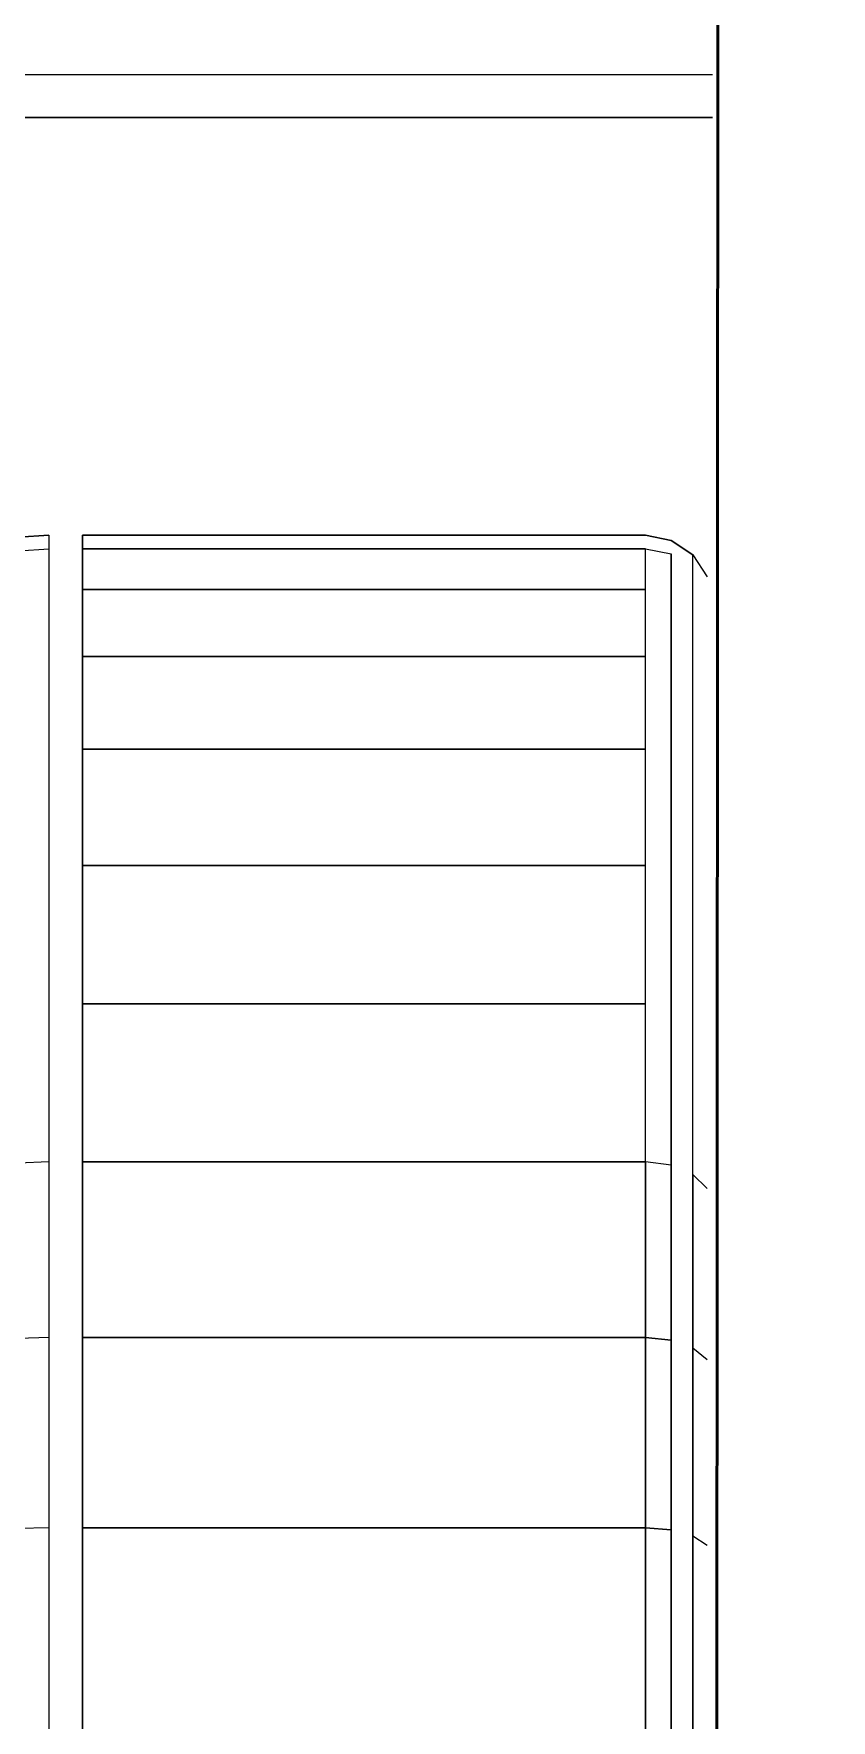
# Model space of a CAD drawing. Header units: centimetres. Extents: x -48696 to 156237, y -5617 to 29024.
# Drawn here: x -13113.494 to -13112.224, y 14955.562 to 14958.247 of the extents above; entities that cross this region are included whole.
import ezdxf

# ---------------------------------------------------------------- set-up
doc = ezdxf.new("R2010")
doc.units = ezdxf.units.CM
doc.layers.add('Moveis', color=1, linetype='Continuous', lineweight=9)
doc.layers.add('Parede Baixa', color=5, linetype='Continuous', lineweight=50)
doc.layers.add('Piso', color=55, linetype='Continuous')

# ---------------------------------------------------------------- blocks, each defined once
blk = doc.blocks.new('o')
at = {"layer": 'Moveis'}
for p, q in [((12552.0489, 3257.7716), (12554.3217, 3257.7716)), ((12552.103, 3257.1402), (12552.0706, 3257.1185)), ((12552.1413, 3257.1479), (12552.103, 3257.1402)), ((12552.1413, 3257.1479), (12552.982, 3257.1479)), ((12552.982, 3257.1479), (12552.982, 3257.1275)), ((12552.982, 3257.0668), (12552.982, 3257.1275)), ((12553.032, 3257.1479), (12553.0772, 3257.1449)), ((12553.032, 3257.1479), (12553.032, 3251.9879)), ((12553.0772, 3257.1246), (12553.032, 3257.1275)), ((12552.0706, 3257.1185), (12552.0489, 3257.086)), ((12552.0706, 3257.0984), (12552.0706, 3257.1185)), ((12552.103, 3257.0594), (12552.103, 3257.12)), ((12552.0706, 3257.0384), (12552.0706, 3257.0984)), ((12552.103, 3256.9596), (12552.103, 3257.0594)), ((12552.982, 3256.9667), (12552.982, 3257.0668)), ((12552.0706, 3256.9394), (12552.0706, 3257.0384)), ((12552.103, 3256.8221), (12552.103, 3256.9596)), ((12552.982, 3256.8287), (12552.982, 3256.9667)), ((12552.0706, 3256.803), (12552.0706, 3256.9394)), ((12552.982, 3256.6551), (12552.982, 3256.8287)), ((12552.0706, 3256.6314), (12552.0706, 3256.803)), ((12552.103, 3256.649), (12552.103, 3256.8221)), ((12552.103, 3256.4431), (12552.103, 3256.649)), ((12552.982, 3256.4486), (12552.982, 3256.6551)), ((12552.0706, 3256.4272), (12552.0706, 3256.6314)), ((12552.982, 3256.2124), (12552.982, 3256.4486)), ((12552.0706, 3256.1937), (12552.0706, 3256.4272)), ((12552.103, 3256.2076), (12552.103, 3256.4431)), ((12552.103, 3255.9462), (12552.103, 3256.2076)), ((12552.982, 3255.9503), (12552.982, 3256.2124)), ((12552.0706, 3255.9346), (12552.0706, 3256.1937)), ((12552.103, 3255.6631), (12552.103, 3255.9462)), ((12552.982, 3255.6664), (12552.982, 3255.9503)), ((12552.0706, 3255.6539), (12552.0706, 3255.9346)), ((12552.982, 3255.3651), (12552.982, 3255.6664)), ((12553.032, 3255.6664), (12553.0772, 3255.6651)), ((12552.0489, 3255.6401), (12552.0706, 3255.6539)), ((12552.0706, 3255.3561), (12552.0706, 3255.6539)), ((12552.103, 3255.3628), (12552.103, 3255.6631))]:
    blk.add_line(p, q, dxfattribs=at)
for points, invisible_edges in [([(12552.0413, 3257.8355), (12555.1252, 3257.9503), (12555.2938, 3257.8971)], 13), ([(12552.0413, 3257.8355), (12555.4803, 3257.8424), (12555.5125, 3257.8355)], 1), ([(12552.0413, 3257.7716), (12555.5125, 3257.8355), (12554.3217, 3257.7716)], 3), ([(12552.0413, 3257.7716), (12552.0706, 3257.1185), (12552.0489, 3257.086)], 13), ([(12552.0706, 3257.1185), (12552.0413, 3257.7716), (12552.103, 3257.1402)], 3), ([(12552.103, 3257.1402), (12552.0413, 3257.7716), (12554.3217, 3257.7716)], 13), ([(12552.0413, 3257.7716), (12552.0706, 3257.1185), (12552.0489, 3257.086)], 13), ([(12552.0706, 3257.1185), (12552.0413, 3257.7716), (12552.103, 3257.1402)], 3), ([(12552.103, 3257.1402), (12552.0413, 3257.7716), (12554.3217, 3257.7716)], 13), ([(12552.0413, 3257.7716), (12552.0706, 3257.1185), (12552.0489, 3257.086)], 13), ([(12552.0706, 3257.1185), (12552.0413, 3257.7716), (12552.103, 3257.1402)], 3), ([(12552.103, 3257.1402), (12552.0413, 3257.7716), (12554.3217, 3257.7716)], 13), ([(12552.0413, 3257.7716), (12552.0706, 3257.1185), (12552.0489, 3257.086)], 13), ([(12552.0706, 3257.1185), (12552.0413, 3257.7716), (12552.103, 3257.1402)], 3), ([(12552.103, 3257.1402), (12552.0413, 3257.7716), (12554.3217, 3257.7716)], 13), ([(12552.0413, 3257.7716), (12552.0706, 3257.1185), (12552.0489, 3257.086)], 13), ([(12552.0706, 3257.1185), (12552.0413, 3257.7716), (12552.103, 3257.1402)], 3), ([(12552.103, 3257.1402), (12552.0413, 3257.7716), (12554.3217, 3257.7716)], 13), ([(12552.103, 3257.1402), (12554.3217, 3257.7716), (12552.1413, 3257.1479)], 3), ([(12552.103, 3257.1402), (12554.3217, 3257.7716), (12552.1413, 3257.1479)], 3), ([(12552.103, 3257.1402), (12554.3217, 3257.7716), (12552.1413, 3257.1479)], 3), ([(12552.103, 3257.1402), (12554.3217, 3257.7716), (12552.1413, 3257.1479)], 3), ([(12552.103, 3257.1402), (12554.3217, 3257.7716), (12552.1413, 3257.1479)], 3), ([(12552.1413, 3257.1479), (12554.3217, 3257.7716), (12552.982, 3257.1479)], 3), ([(12552.1413, 3257.1479), (12554.3217, 3257.7716), (12552.982, 3257.1479)], 3), ([(12552.1413, 3257.1479), (12554.3217, 3257.7716), (12552.982, 3257.1479)], 3), ([(12552.1413, 3257.1479), (12554.3217, 3257.7716), (12552.982, 3257.1479)], 3), ([(12552.1413, 3257.1479), (12554.3217, 3257.7716), (12552.982, 3257.1479)], 3), ([(12552.982, 3257.1479), (12554.3217, 3257.7716), (12552.982, 3257.1275)], 3), ([(12552.982, 3257.1479), (12554.3217, 3257.7716), (12552.982, 3257.1275)], 3), ([(12552.982, 3257.1479), (12554.3217, 3257.7716), (12552.982, 3257.1275)], 3), ([(12552.982, 3257.1479), (12554.3217, 3257.7716), (12552.982, 3257.1275)], 3), ([(12552.982, 3257.1479), (12554.3217, 3257.7716), (12552.982, 3257.1275)], 3), ([(12553.032, 3257.1479), (12554.3217, 3257.7716), (12553.0772, 3257.1449)], 3), ([(12553.032, 3257.1479), (12554.3217, 3257.7716), (12553.0772, 3257.1449)], 3), ([(12553.032, 3257.1479), (12554.3217, 3257.7716), (12553.0772, 3257.1449)], 3), ([(12553.032, 3257.1479), (12554.3217, 3257.7716), (12553.0772, 3257.1449)], 3), ([(12553.032, 3257.1479), (12554.3217, 3257.7716), (12553.0772, 3257.1449)], 3), ([(12552.103, 3257.1402), (12552.0706, 3257.0984), (12552.0706, 3257.1185)], 1), ([(12552.0706, 3257.0984), (12552.103, 3257.1402), (12552.0706, 3257.0384)], 3), ([(12552.0706, 3257.0384), (12552.103, 3257.1402), (12552.0706, 3256.9394)], 3), ([(12552.0706, 3256.6314), (12552.103, 3257.1402), (12552.0706, 3256.4272)], 3), ([(12552.0706, 3256.4272), (12552.103, 3257.1402), (12552.0706, 3256.1937)], 3), ([(12552.0706, 3256.1937), (12552.103, 3257.1402), (12552.0706, 3255.9346)], 3), ([(12552.0706, 3255.0458), (12552.103, 3257.1402), (12552.0706, 3254.728)], 3), ([(12552.0706, 3253.7797), (12552.103, 3257.1402), (12552.0706, 3253.4819)], 3), ([(12552.1413, 3257.1479), (12552.103, 3257.12), (12552.103, 3257.1402)], 3), ([(12552.103, 3257.12), (12552.1413, 3257.1479), (12552.1413, 3257.1275)], 3), ([(12552.103, 3255.6631), (12552.103, 3257.1402), (12552.103, 3255.9462)], 3), ([(12552.1413, 3257.1275), (12552.1413, 3257.1479), (12552.982, 3257.1479)], 13), ([(12552.1413, 3257.1275), (12552.982, 3257.1479), (12552.982, 3257.1275)], 1), ([(12552.982, 3257.1275), (12552.1413, 3257.0668), (12552.1413, 3257.1275)], 1), ([(12552.1413, 3257.0668), (12552.982, 3257.1275), (12552.982, 3257.0668)], 1), ([(12552.982, 3257.1275), (12553.032, 3257.1479), (12552.982, 3257.0668)], 3), ([(12552.982, 3256.6551), (12553.032, 3257.1479), (12552.982, 3256.4486)], 3), ([(12552.982, 3256.4486), (12553.032, 3257.1479), (12552.982, 3256.2124)], 3), ([(12552.982, 3256.2124), (12553.032, 3257.1479), (12552.982, 3255.9503)], 3), ([(12552.982, 3255.0513), (12553.032, 3257.1479), (12552.982, 3254.7299)], 3), ([(12552.982, 3254.7299), (12553.032, 3257.1479), (12552.982, 3254.4059)], 3), ([(12552.982, 3254.4059), (12553.032, 3257.1479), (12552.982, 3254.0844)], 3), ([(12552.982, 3254.0844), (12553.032, 3257.1479), (12552.982, 3253.7706)], 3), ([(12552.982, 3257.1275), (12553.032, 3257.1479), (12552.982, 3257.0668)], 3), ([(12552.982, 3256.6551), (12553.032, 3257.1479), (12552.982, 3256.4486)], 3), ([(12552.982, 3256.4486), (12553.032, 3257.1479), (12552.982, 3256.2124)], 3), ([(12552.982, 3256.2124), (12553.032, 3257.1479), (12552.982, 3255.9503)], 3), ([(12552.982, 3255.0513), (12553.032, 3257.1479), (12552.982, 3254.7299)], 3), ([(12552.982, 3254.7299), (12553.032, 3257.1479), (12552.982, 3254.4059)], 3), ([(12552.982, 3254.4059), (12553.032, 3257.1479), (12552.982, 3254.0844)], 3), ([(12552.982, 3254.0844), (12553.032, 3257.1479), (12552.982, 3253.7706)], 3), ([(12552.982, 3257.1275), (12553.032, 3257.1479), (12552.982, 3257.0668)], 3), ([(12552.982, 3256.6551), (12553.032, 3257.1479), (12552.982, 3256.4486)], 3), ([(12552.982, 3256.4486), (12553.032, 3257.1479), (12552.982, 3256.2124)], 3), ([(12552.982, 3256.2124), (12553.032, 3257.1479), (12552.982, 3255.9503)], 3), ([(12552.982, 3255.0513), (12553.032, 3257.1479), (12552.982, 3254.7299)], 3), ([(12552.982, 3254.7299), (12553.032, 3257.1479), (12552.982, 3254.4059)], 3), ([(12552.982, 3254.4059), (12553.032, 3257.1479), (12552.982, 3254.0844)], 3), ([(12552.982, 3254.0844), (12553.032, 3257.1479), (12552.982, 3253.7706)], 3), ([(12552.982, 3257.1275), (12553.032, 3257.1479), (12552.982, 3257.0668)], 3), ([(12552.982, 3256.6551), (12553.032, 3257.1479), (12552.982, 3256.4486)], 3), ([(12552.982, 3256.4486), (12553.032, 3257.1479), (12552.982, 3256.2124)], 3), ([(12552.982, 3256.2124), (12553.032, 3257.1479), (12552.982, 3255.9503)], 3), ([(12552.982, 3255.0513), (12553.032, 3257.1479), (12552.982, 3254.7299)], 3), ([(12552.982, 3254.7299), (12553.032, 3257.1479), (12552.982, 3254.4059)], 3), ([(12552.982, 3254.4059), (12553.032, 3257.1479), (12552.982, 3254.0844)], 3), ([(12552.982, 3254.0844), (12553.032, 3257.1479), (12552.982, 3253.7706)], 3), ([(12552.982, 3257.1275), (12553.032, 3257.1479), (12552.982, 3257.0668)], 3), ([(12552.982, 3256.6551), (12553.032, 3257.1479), (12552.982, 3256.4486)], 3), ([(12552.982, 3256.4486), (12553.032, 3257.1479), (12552.982, 3256.2124)], 3), ([(12552.982, 3256.2124), (12553.032, 3257.1479), (12552.982, 3255.9503)], 3), ([(12552.982, 3255.0513), (12553.032, 3257.1479), (12552.982, 3254.7299)], 3), ([(12552.982, 3254.7299), (12553.032, 3257.1479), (12552.982, 3254.4059)], 3), ([(12552.982, 3254.4059), (12553.032, 3257.1479), (12552.982, 3254.0844)], 3), ([(12552.982, 3254.0844), (12553.032, 3257.1479), (12552.982, 3253.7706)], 3), ([(12553.0772, 3257.1246), (12553.032, 3257.1479), (12553.0772, 3257.1449)], 13), ([(12552.103, 3255.9462), (12552.103, 3257.12), (12552.103, 3257.0594)], 13), ([(12552.103, 3255.9462), (12552.103, 3257.0594), (12552.103, 3256.9596)], 13), ([(12552.982, 3257.0668), (12552.1413, 3256.9667), (12552.1413, 3257.0668)], 1), ([(12552.1413, 3256.9667), (12552.982, 3257.0668), (12552.982, 3256.9667)], 1), ([(12552.982, 3257.0668), (12552.982, 3256.8287), (12552.982, 3256.9667)], 1), ([(12552.982, 3256.8287), (12552.982, 3257.0668), (12552.982, 3256.6551)], 3), ([(12552.982, 3257.0668), (12552.982, 3256.8287), (12552.982, 3256.9667)], 1), ([(12552.982, 3256.8287), (12552.982, 3257.0668), (12552.982, 3256.6551)], 3), ([(12552.982, 3257.0668), (12552.982, 3256.8287), (12552.982, 3256.9667)], 1), ([(12552.982, 3256.8287), (12552.982, 3257.0668), (12552.982, 3256.6551)], 3), ([(12552.982, 3257.0668), (12552.982, 3256.8287), (12552.982, 3256.9667)], 1), ([(12552.982, 3256.8287), (12552.982, 3257.0668), (12552.982, 3256.6551)], 3), ([(12552.982, 3257.0668), (12552.982, 3256.8287), (12552.982, 3256.9667)], 1), ([(12552.982, 3256.8287), (12552.982, 3257.0668), (12552.982, 3256.6551)], 3), ([(12552.103, 3255.9462), (12552.103, 3256.9596), (12552.103, 3256.8221)], 13), ([(12552.982, 3256.9667), (12552.1413, 3256.8287), (12552.1413, 3256.9667)], 1), ([(12552.1413, 3256.8287), (12552.982, 3256.9667), (12552.982, 3256.8287)], 1), ([(12552.0706, 3256.6314), (12552.0706, 3256.803), (12552.0706, 3256.9394)], 12), ([(12552.982, 3256.8287), (12552.1413, 3256.6551), (12552.1413, 3256.8287)], 1), ([(12552.1413, 3256.6551), (12552.982, 3256.8287), (12552.982, 3256.6551)], 1), ([(12552.103, 3256.649), (12552.103, 3256.4431), (12552.103, 3256.8221)], 2), ([(12552.982, 3256.6551), (12552.1413, 3256.4486), (12552.1413, 3256.6551)], 1), ([(12552.1413, 3256.4486), (12552.982, 3256.6551), (12552.982, 3256.4486)], 1), ([(12552.982, 3256.4486), (12552.1413, 3256.2124), (12552.1413, 3256.4486)], 1), ([(12552.1413, 3256.2124), (12552.982, 3256.4486), (12552.982, 3256.2124)], 1), ([(12552.103, 3255.9462), (12552.103, 3256.4431), (12552.103, 3256.2076)], 1), ([(12552.1413, 3256.2124), (12552.103, 3255.9462), (12552.103, 3256.2076)], 1), ([(12552.103, 3255.9462), (12552.1413, 3256.2124), (12552.1413, 3255.9503)], 1), ([(12552.982, 3256.2124), (12552.1413, 3255.9503), (12552.1413, 3256.2124)], 1), ([(12552.1413, 3255.9503), (12552.982, 3256.2124), (12552.982, 3255.9503)], 1), ([(12553.0772, 3255.9487), (12553.032, 3256.2124), (12553.0772, 3256.2105)], 1), ([(12552.0706, 3255.9346), (12552.0489, 3256.173), (12552.0706, 3256.1937)], 1), ([(12552.1413, 3255.6664), (12552.103, 3255.9462), (12552.1413, 3255.9503)], 1), ([(12552.103, 3255.9462), (12552.1413, 3255.6664), (12552.103, 3255.6631)], 1), ([(12552.1413, 3255.9503), (12552.982, 3255.6664), (12552.1413, 3255.6664)], 1), ([(12552.982, 3255.6664), (12552.1413, 3255.9503), (12552.982, 3255.9503)], 1), ([(12552.982, 3255.0513), (12552.982, 3255.6664), (12552.982, 3255.9503)], 13), ([(12552.982, 3255.0513), (12552.982, 3255.6664), (12552.982, 3255.9503)], 13), ([(12552.982, 3255.0513), (12552.982, 3255.6664), (12552.982, 3255.9503)], 13), ([(12552.982, 3255.0513), (12552.982, 3255.6664), (12552.982, 3255.9503)], 13), ([(12552.982, 3255.0513), (12552.982, 3255.6664), (12552.982, 3255.9503)], 13), ([(12553.0772, 3255.6651), (12553.032, 3255.9503), (12553.0772, 3255.9487)], 1), ([(12552.0706, 3255.6539), (12552.0489, 3255.9172), (12552.0706, 3255.9346)], 1), ([(12552.0706, 3255.9346), (12552.0706, 3255.3561), (12552.0706, 3255.6539)], 1), ([(12552.0706, 3255.3561), (12552.0706, 3255.9346), (12552.0706, 3255.0458)], 3), ([(12552.1413, 3255.6664), (12552.103, 3255.3628), (12552.103, 3255.6631)], 1), ([(12552.103, 3255.3628), (12552.1413, 3255.6664), (12552.1413, 3255.3651)], 1), ([(12552.982, 3255.6664), (12552.1413, 3255.3651), (12552.1413, 3255.6664)], 1), ([(12552.1413, 3255.3651), (12552.982, 3255.6664), (12552.982, 3255.3651)], 1), ([(12552.982, 3255.6664), (12552.982, 3255.0513), (12552.982, 3255.3651)], 1), ([(12552.982, 3255.6664), (12552.982, 3255.0513), (12552.982, 3255.3651)], 1), ([(12552.982, 3255.6664), (12552.982, 3255.0513), (12552.982, 3255.3651)], 1), ([(12552.982, 3255.6664), (12552.982, 3255.0513), (12552.982, 3255.3651)], 1), ([(12552.982, 3255.6664), (12552.982, 3255.0513), (12552.982, 3255.3651)], 1), ([(12552.0489, 3255.346), (12552.0706, 3255.6539), (12552.0706, 3255.3561)], 1), ([(12552.103, 3255.3628), (12552.103, 3253.1895), (12552.103, 3255.6631)], 3), ([(12553.032, 3255.3651), (12553.0772, 3255.6651), (12553.0772, 3255.3642)], 1)]:
    blk.add_3dface(points, dxfattribs=dict(at, invisible_edges=invisible_edges))

msp = doc.modelspace()

# ---------------------------------------------------------------- hatches: boundary and pattern name
at = {"layer": 'Piso'}
h = msp.add_hatch(dxfattribs=at)
h.set_pattern_fill('ANSI37', color=256, scale=13.333333, angle=45)
h.set_pattern_definition([(90, (5480.73, -3367.213), (-42.33333, 2e-14), []), (180, (5480.73, -3367.213), (-2e-14, -42.33333), [])])
edge = h.paths.add_edge_path()
edge.add_line((-13112.27883, 14966.12626), (-13272.4193, 14965.99705))
edge.add_line((-13272.4193, 14965.99705), (-13272.48992, 14904.49717))
edge.add_line((-13272.48992, 14904.49717), (-13270.4618, 14904.49484))
edge.add_line((-13270.4618, 14904.49484), (-13270.47101, 14896.47077))
edge.add_line((-13270.47101, 14896.47077), (-13275.47098, 14896.50059))
edge.add_line((-13275.47098, 14896.50059), (-13275.51541, 14815.0006))
edge.add_line((-13275.51541, 14815.0006), (-13275.51598, 14814.5006))
edge.add_line((-13275.51598, 14814.5006), (-13272.51598, 14814.49715))
edge.add_line((-13272.51598, 14814.49715), (-13272.51254, 14817.49715))
edge.add_line((-13272.51254, 14817.49715), (-13200.01258, 14817.4139))
edge.add_line((-13200.01258, 14817.4139), (-13200.00857, 14820.9139))
edge.add_line((-13200.00857, 14820.9139), (-13203.02936, 14821.00084))
edge.add_line((-13203.02936, 14821.00084), (-13203.02936, 14826.64984))
edge.add_line((-13203.02936, 14826.64984), (-13195.04233, 14826.64984))
edge.add_line((-13195.04233, 14826.64984), (-13194.69722, 14826.17562))
edge.add_line((-13194.69722, 14826.17562), (-13194.69722, 14820.72743))
edge.add_line((-13194.69722, 14820.72743), (-13197.50857, 14820.91103))
edge.add_line((-13197.50857, 14820.91103), (-13197.50857, 14817.41103))
edge.add_line((-13197.50857, 14817.41103), (-13193.51254, 14817.49715))
edge.add_line((-13193.51254, 14817.49715), (-13193.51603, 14814.40644))
edge.add_line((-13193.51603, 14814.40644), (-13197.51603, 14814.41104))
edge.add_line((-13197.51603, 14814.41104), (-13197.52005, 14810.91104))
edge.add_line((-13197.52005, 14810.91104), (-13194.77861, 14810.92106))
edge.add_line((-13194.77861, 14810.92106), (-13195.0235, 14807.90817))
edge.add_line((-13195.0235, 14807.90817), (-13195.0235, 14805.27944))
edge.add_line((-13195.0235, 14805.27944), (-13202.75502, 14805.27944))
edge.add_line((-13202.75502, 14805.27944), (-13202.52349, 14807.91678))
edge.add_line((-13202.52349, 14807.91678), (-13202.52349, 14811.16128))
edge.add_line((-13202.52349, 14811.16128), (-13200.02005, 14810.91391))
edge.add_line((-13200.02005, 14810.91391), (-13200.01603, 14814.41391))
edge.add_line((-13200.01603, 14814.41391), (-13270.51598, 14814.49486))
edge.add_line((-13270.51598, 14814.49486), (-13270.52747, 14804.49486))
edge.add_line((-13270.52747, 14804.49486), (-13272.52323, 14804.49603))
edge.add_line((-13272.52323, 14804.49603), (-13272.5241, 14802.99716))
edge.add_line((-13272.5241, 14802.99716), (-13162.59795, 14802.9494))
edge.add_line((-13162.59795, 14802.9494), (-13162.55094, 14883.55448))
edge.add_line((-13162.55094, 14883.55448), (-13116.64917, 14883.55448))
edge.add_line((-13116.64917, 14883.55448), (-13116.73656, 14885.49701))
edge.add_line((-13116.73656, 14885.49701), (-13118.37128, 14886.24121))
edge.add_line((-13118.37128, 14886.24121), (-13118.1401, 14904.04512))
edge.add_line((-13118.1401, 14904.04512), (-13114.07112, 14903.99228))
edge.add_line((-13114.07112, 14903.99228), (-13115.07267, 14899.40773))
edge.add_line((-13115.07267, 14899.40773), (-13116.64917, 14887.88219))
edge.add_line((-13116.64917, 14887.88219), (-13112.4454, 14887.88219))
edge.add_line((-13112.4454, 14887.88219), (-13112.42742, 14918.7052))
edge.add_line((-13112.42742, 14918.7052), (-13116.83725, 14918.7052))
edge.add_line((-13116.83725, 14918.7052), (-13116.83725, 14920.98828))
edge.add_line((-13116.83725, 14920.98828), (-13119.78321, 14920.98828))
edge.add_line((-13119.78321, 14920.98828), (-13119.78321, 14905.57276))
edge.add_line((-13119.78321, 14905.57276), (-13171.42697, 14903.92764))
edge.add_line((-13171.42697, 14903.92764), (-13177.24846, 14909.2016))
edge.add_line((-13177.24846, 14909.2016), (-13179.00828, 14917.45056))
edge.add_line((-13179.00828, 14917.45056), (-13179.00828, 14943.27933))
edge.add_line((-13179.00828, 14943.27933), (-13165.87634, 14947.20099))
edge.add_line((-13165.87634, 14947.20099), (-13119.78321, 14944.5309))
edge.add_line((-13119.78321, 14944.5309), (-13119.78321, 14927.16173))
edge.add_line((-13119.78321, 14927.16173), (-13117.64657, 14927.25922))
edge.add_line((-13117.64657, 14927.25922), (-13117.62808, 14929.15323))
edge.add_line((-13117.62808, 14929.15323), (-13115.51654, 14929.13262))
edge.add_line((-13115.51654, 14929.13262), (-13115.49837, 14931.76168))
edge.add_line((-13115.49837, 14931.76168), (-13112.42028, 14930.96295))
edge.add_line((-13112.42028, 14930.96295), (-13112.40882, 14950.60701))
edge.add_line((-13112.40882, 14950.60701), (-13117.33909, 14950.60989))
edge.add_line((-13117.33909, 14950.60989), (-13117.33969, 14949.59005))
edge.add_line((-13117.33969, 14949.59005), (-13119.48214, 14950.17886))
edge.add_line((-13119.48214, 14950.17886), (-13122.16099, 14957.18952))
edge.add_line((-13122.16099, 14957.18952), (-13122.16099, 14964.22634))
edge.add_line((-13122.16099, 14964.22634), (-13112.40088, 14964.22064))
edge.add_line((-13112.40088, 14964.22064), (-13112.39977, 14966.12616))

# ---------------------------------------------------------------- linework, layer by layer
at = {"layer": 'Parede Baixa'}
msp.add_line((-13112.49497, 14802.90382), (-13112.22362, 15268.13062), dxfattribs=at)

# ---------------------------------------------------------------- block references
at = {"layer": 'Parede Baixa', "xscale": -1.066666666666667, "yscale": 1.066666666666667, "zscale": 1.066666666666667}
msp.add_blockref('o', (276.431, 11483.15743), dxfattribs=at)

doc.saveas('drawing.dxf')
